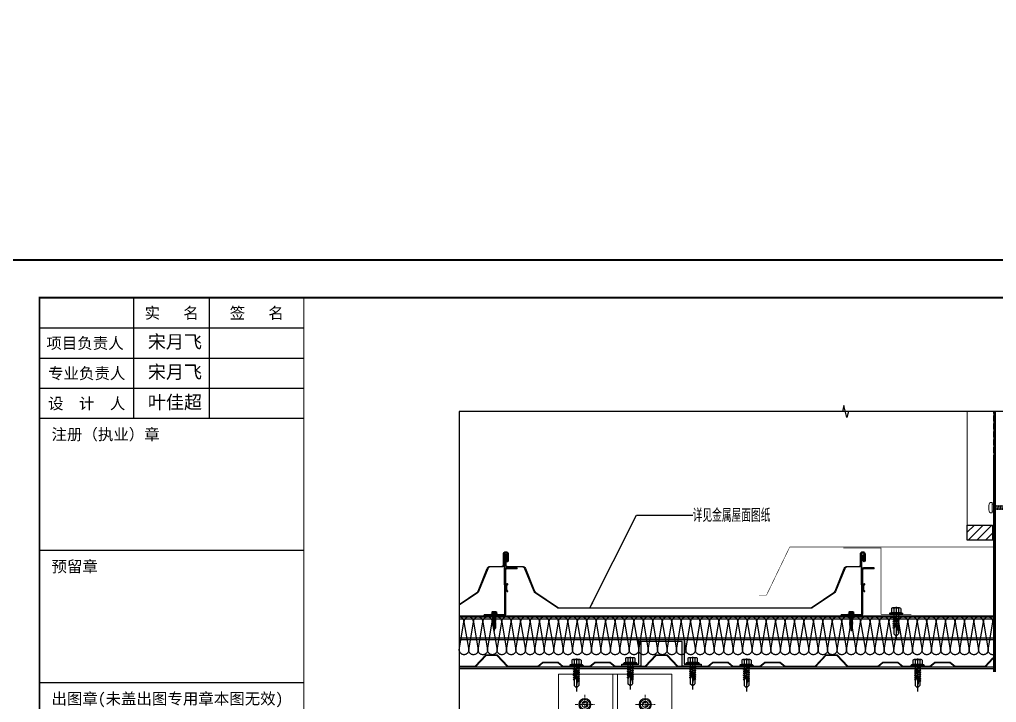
# Model space of a CAD drawing. Extents: x -160106 to 966792, y -663931 to 1550022.
# Drawn here: x -38853 to -37559, y -85311 to -84407 of the extents above; entities that cross this region are included whole.
import ezdxf
from ezdxf.enums import TextEntityAlignment as Align
from ezdxf.xclip import XClip

# ---------------------------------------------------------------- set-up
doc = ezdxf.new("R2010")
doc.units = 0
for name, pattern in [('CENTER', [2, 1.25, -0.25, 0.25, -0.25]), ('DASH', [0.35, 0.25, -0.1]), ('ZN-DASH', [0.35, 0.25, -0.1])]:
    doc.linetypes.add(name, pattern=pattern)
for name, color, linetype in [('!ZN6-虚线-8', 8, 'ZN-DASH'), ('0-cxFrame', 155, 'Continuous'), ('3符号', 173, 'Continuous'), ('BWM', 8, 'Continuous'), ('DIM', 173, 'Continuous'), ('Glass cotton', 95, 'Continuous'), ('pj', 4, 'Continuous'), ('qianming', 155, 'Continuous'), ('SEAMLOK75 - SHEET', 6, 'Continuous'), ('TEXT', 7, 'Continuous'), ('V900型压型底板', 190, 'Continuous'), ('ZX', 240, 'CENTER'), ('紧固件', 40, 'Continuous')]:
    doc.layers.add(name, color=color, linetype=linetype)
for name, color, linetype, lineweight in [('0-cxText', 131, 'Continuous', 25), ('0_SCREW RIVET', 4, 'Continuous', 15), ('S-dim', 81, 'Continuous', 0), ('屋面板', 6, 'Continuous', 13), ('底板', 2, 'Continuous', 13), ('彩钢板', 6, 'Continuous', 15), ('粗', 7, 'Continuous', 50), ('防火岩棉', 252, 'Continuous', 13)]:
    doc.layers.add(name, color=color, linetype=linetype, lineweight=lineweight)
doc.styles.add('cx_biaoti', font='')
doc.styles.add('cx_tuming', font='simhei.ttf')
doc.styles.add('cx_tuqian1', font='')
doc.styles.add('DHTEXT-1', font='ROMANS.shx', dxfattribs={"width": 0.7, "bigfont": 'CHINESE.shx'})
doc.styles.add('图框宋体', font='', dxfattribs={"width": 0.75})
doc.styles.add('黑体', font='simhei.ttf', dxfattribs={"height": 12})
doc.styles.get('cx_biaoti').set_extended_font_data('SimSun')
doc.styles.get('cx_tuqian1').set_extended_font_data('SimSun')
doc.styles.get('图框宋体').set_extended_font_data('SimSun')
doc.dimstyles.new('ZN5', dxfattribs={"dimscale": 5, "dimtxt": 2.5, "dimasz": 1.5, "dimexe": 1, "dimexo": 2, "dimgap": 0.9, "dimtad": 1, "dimdec": 0, "dimdsep": 46, "dimtxsty": 'DHTEXT-1', "dimblk": 'ARCHTICK', "dimcen": 2.5, "dimclrd": 173, "dimclre": 173, "dimclrt": 7, "dimazin": 2, "dimtfac": 1, "dimtdec": 0, "dimtix": 1, "dimtmove": 2, "dimatfit": 3, "dimfxl": 0, "dimtolj": 1, "dimtzin": 0, "dimarcsym": 0})

# ---------------------------------------------------------------- blocks, each defined once
blk = doc.blocks.new('*U3026')
at = {"layer": 'pj'}
for p, q in [((-4.4, 0.45), (-4.4, 0)), ((4.4, 0), (-4.4, 0)), ((-4.1, 0.75), (-3.1, 1)), ((4.1, 0.75), (-4.1, 0.75)), ((-3.1, 3.85), (-3.1, 1)), ((3.1, 1), (-3.1, 1)), ((2.33, 4.25), (-2.33, 4.25)), ((-2.04, 0.75), (-1.55, 1)), ((-1.55, 3.85), (-1.55, 1)), ((-1.55, 0), (-1.55, -1.59)), ((1.55, 3.85), (1.55, 1)), ((2.15, 0.75), (1.55, 1)), ((1.55, 0), (1.55, -1.09)), ((3.1, 3.85), (3.1, 1)), ((4.1, 0.75), (3.1, 1)), ((4.4, 0.45), (4.4, 0)), ((-2.11, -1.9), (2.11, -1.4)), ((-2.11, -1.9), (-1.55, -1.59)), ((-2.11, -1.9), (-1.55, -2.21)), ((-2.11, -3.3), (2.11, -2.8)), ((-2.11, -3.3), (-1.55, -2.99)), ((-2.11, -3.3), (-1.55, -3.61)), ((-2.11, -4.7), (2.11, -4.2)), ((-2.11, -4.7), (-1.55, -4.39)), ((-2.11, -4.7), (-1.55, -5.01)), ((-2.11, -6.1), (2.11, -5.6)), ((-2.11, -6.1), (-1.55, -5.79)), ((-2.11, -6.1), (-1.55, -6.41)), ((-1.55, -1.59), (1.55, -1.09)), ((-1.55, -2.21), (1.55, -1.71)), ((-1.55, -2.21), (-1.55, -2.99)), ((-1.55, -2.99), (1.55, -2.49)), ((-1.55, -3.61), (1.55, -3.11)), ((-1.55, -3.61), (-1.55, -4.39)), ((-1.55, -4.39), (1.55, -3.89)), ((-1.55, -5.01), (1.55, -4.51)), ((-1.55, -5.01), (-1.55, -5.79)), ((-1.55, -5.79), (1.55, -5.29)), ((-1.55, -6.41), (1.55, -5.91)), ((-1.55, -6.41), (-1.55, -7.19)), ((1.55, -0.31), (1.55, -1.09)), ((2.11, -1.4), (1.55, -1.09)), ((2.11, -1.4), (1.55, -1.71)), ((1.55, -1.71), (1.55, -2.49)), ((2.11, -2.8), (1.55, -2.49)), ((2.11, -2.8), (1.55, -3.11)), ((1.55, -3.11), (1.55, -3.89)), ((2.11, -4.2), (1.55, -3.89)), ((2.11, -4.2), (1.55, -4.51)), ((1.55, -4.51), (1.55, -5.29)), ((2.11, -5.6), (1.55, -5.29)), ((2.11, -5.6), (1.55, -5.91)), ((1.55, -5.91), (1.55, -6.69)), ((-2.11, -7.5), (2.11, -7)), ((-2.11, -7.5), (-1.55, -7.19)), ((-2.11, -7.5), (-1.55, -7.81)), ((-2.11, -8.9), (-1.55, -8.59)), ((-2.11, -8.9), (-1.14, -8.78)), ((-2.11, -8.9), (-1.55, -9.21)), ((-1.55, -7.19), (1.55, -6.69)), ((-1.55, -7.81), (1.55, -7.31)), ((-1.55, -7.81), (-1.55, -8.59)), ((-1.55, -8.59), (-0.99, -8.49)), ((-1.55, -9.21), (-1.33, -9.17)), ((-1.55, -9.21), (-1.55, -13)), ((0.56, -8.24), (1.55, -8.09)), ((0.71, -8.55), (2.11, -8.4)), ((0.71, -8.83), (1.55, -8.71)), ((0.71, -9.61), (1.55, -9.49)), ((0.71, -9.95), (2.11, -9.8)), ((0.71, -10.23), (1.55, -10.11)), ((2.11, -7), (1.55, -6.69)), ((2.11, -7), (1.55, -7.31)), ((1.55, -7.31), (1.55, -8.09)), ((2.11, -8.4), (1.55, -8.09)), ((2.11, -8.4), (1.55, -8.71)), ((1.55, -8.71), (1.55, -9.49)), ((2.11, -9.8), (1.55, -9.49)), ((2.11, -9.8), (1.55, -10.11)), ((1.55, -10.11), (1.55, -13)), ((0, -14.4), (-1.55, -13)), ((0, -14.4), (1.55, -13))]:
    blk.add_line(p, q, dxfattribs=at)
blk.add_lwpolyline([(0, -14.4), (0.71, -10.23), (0.71, -8.5, 0.417657), (0.41, -8.2, 0.097062), (-0.99, -8.49), (-1.55, -9.6)], format="xyb", dxfattribs=at)
for centre, radius, start, end in [((-4.1, 0.45), 0.3, 90, 180), ((-2.33, 3.3), 0.951, 35.40086, 144.59914), ((0, 1.05), 3.2, 61.05941, 118.94059), ((2.33, 3.3), 0.951, 35.40086, 144.59914), ((4.1, 0.45), 0.3, 0, 90)]:
    blk.add_arc(centre, radius, start, end, dxfattribs=at)
at = {"layer": 'ZX', "ltscale": 0.2}
blk.add_line((0, 4.94), (0, -16.83), dxfattribs=at)
blk = doc.blocks.new('*U3027')
at = {"color": 4}
for points in [[(-7, -1, 1), (9, -1, 1), (-7, -1, 1)], [(-5.4, -1, 1), (7.4, -1, 1), (-5.4, -1, 1)], [(-3, -1, 1), (5, -1, 1), (-3, -1, 1)], [(1, -3.8, 2.414214), (-1.8, -1, 2.414214)]]:
    blk.add_lwpolyline(points, format="xyb", dxfattribs=at)
blk.add_lwpolyline([(1, -8.3), (-5.7, -4.6), (-5.7, 2.6), (1, 6.3), (7.7, 2.6), (7.7, -4.6), (1, -8.3)], dxfattribs=at)
at = {"color": 1, "linetype": 'CENTER', "ltscale": 3}
for points in [[(1, 11.8), (1, -13.8)], [(-11.8, -1), (13.8, -1)]]:
    blk.add_lwpolyline(points, dxfattribs=at)
blk = doc.blocks.new('4356')
at = {"layer": 'S-dim', "ltscale": 10}
for p, q in [((1239454.8, -86062.1), (1239604.8, -86062.1)), ((1239454.8, -86062.1), (1239454.8, -86402.1)), ((1239526.8, -86062.1), (1239526.8, -86402.1)), ((1239532.8, -86062.1), (1239532.8, -86402.1)), ((1239604.8, -86062.1), (1239604.8, -86402.1)), ((1239454.8, -86402.1), (1239604.8, -86402.1))]:
    blk.add_line(p, q, dxfattribs=at)
at = {"xscale": 1.010860484544767, "yscale": 1.010860484544767, "zscale": 1.010860484544767}
for p in [(1239488.8, -86101.1), (1239568.8, -86101.1), (1239488.8, -86281.1), (1239568.8, -86281.1)]:
    blk.add_blockref('*U3027', p, dxfattribs=at)
blk = doc.blocks.new('00990')
at = {"color": 2}
blk.add_lwpolyline([(7292.4, -17093.5), (7314.9, -17093.5), (7314.9, -17061), (7374.9, -17061), (7374.9, -17093.5), (7397.4, -17093.5), (7397.4, -17096), (7372.4, -17096), (7372.4, -17063.5), (7317.4, -17063.5), (7317.4, -17096), (7292.4, -17096)], close=True, dxfattribs=at)
at = {"layer": '紧固件', "xscale": 2, "yscale": 2, "zscale": 2}
for p in [(7303.6, -17093.5), (7386.1, -17093.5, 0)]:
    blk.add_blockref('*U3026', p, dxfattribs=at)
blk = doc.blocks.new('*U2934')
at = {"layer": 'pj'}
for p, q in [((-4.4, 0.5), (-4.4, 0)), ((4.4, 0), (-4.4, 0)), ((-4.1, 0.8), (-3.1, 1)), ((4.1, 0.8), (-4.1, 0.8)), ((-3.1, 3.9), (-3.1, 1)), ((3.1, 1), (-3.1, 1)), ((2.3, 4.2), (-2.3, 4.2)), ((-2, 0.8), (-1.5, 1)), ((-1.5, 3.9), (-1.5, 1)), ((-1.5, 0), (-1.5, -1.6)), ((1.5, 3.9), (1.5, 1)), ((2.2, 0.8), (1.5, 1)), ((1.5, 0), (1.5, -1.1)), ((3.1, 3.9), (3.1, 1)), ((4.1, 0.8), (3.1, 1)), ((4.4, 0.5), (4.4, 0)), ((-2.1, -1.9), (2.1, -1.4)), ((-2.1, -1.9), (-1.5, -1.6)), ((-2.1, -1.9), (-1.5, -2.2)), ((-2.1, -3.3), (2.1, -2.8)), ((-2.1, -3.3), (-1.5, -3)), ((-2.1, -3.3), (-1.5, -3.6)), ((-2.1, -4.7), (2.1, -4.2)), ((-2.1, -4.7), (-1.5, -4.4)), ((-2.1, -4.7), (-1.5, -5)), ((-2.1, -6.1), (2.1, -5.6)), ((-2.1, -6.1), (-1.5, -5.8)), ((-2.1, -6.1), (-1.5, -6.4)), ((-2.1, -7.5), (2.1, -7)), ((-2.1, -7.5), (-1.5, -7.2)), ((-2.1, -7.5), (-1.5, -7.8)), ((-2.1, -8.9), (2.1, -8.4)), ((-2.1, -8.9), (-1.5, -8.6)), ((-2.1, -8.9), (-1.5, -9.2)), ((-2.1, -10.3), (2.1, -9.8)), ((-2.1, -10.3), (-1.5, -10)), ((-2.1, -10.3), (-1.5, -10.6)), ((-2.1, -11.7), (2.1, -11.2)), ((-2.1, -11.7), (-1.5, -11.4)), ((-2.1, -11.7), (-1.5, -12)), ((-1.5, -1.6), (1.5, -1.1)), ((-1.5, -2.2), (1.5, -1.7)), ((-1.5, -2.2), (-1.5, -3)), ((-1.5, -3), (1.5, -2.5)), ((-1.5, -3.6), (1.5, -3.1)), ((-1.5, -3.6), (-1.5, -4.4)), ((-1.5, -4.4), (1.5, -3.9)), ((-1.5, -5), (1.5, -4.5)), ((-1.5, -5), (-1.5, -5.8)), ((-1.5, -5.8), (1.5, -5.3)), ((-1.5, -6.4), (1.5, -5.9)), ((-1.5, -6.4), (-1.5, -7.2)), ((-1.5, -7.2), (1.5, -6.7)), ((-1.5, -7.8), (1.5, -7.3)), ((-1.5, -7.8), (-1.5, -8.6)), ((-1.5, -8.6), (1.5, -8.1)), ((-1.5, -9.2), (1.5, -8.7)), ((-1.5, -9.2), (-1.5, -10)), ((-1.5, -10), (1.5, -9.5)), ((-1.5, -10.6), (1.5, -10.1)), ((-1.5, -10.6), (-1.5, -11.4)), ((-1.5, -11.4), (1.5, -10.9)), ((-1.5, -12), (1.5, -11.5)), ((-1.5, -12), (-1.5, -12.8)), ((0.6, -12.4), (1.5, -12.3)), ((0.7, -12.8), (2.1, -12.6)), ((1.5, -0.3), (1.5, -1.1)), ((2.1, -1.4), (1.5, -1.1)), ((2.1, -1.4), (1.5, -1.7)), ((1.5, -1.7), (1.5, -2.5)), ((2.1, -2.8), (1.5, -2.5)), ((2.1, -2.8), (1.5, -3.1)), ((1.5, -3.1), (1.5, -3.9)), ((2.1, -4.2), (1.5, -3.9)), ((2.1, -4.2), (1.5, -4.5)), ((1.5, -4.5), (1.5, -5.3)), ((2.1, -5.6), (1.5, -5.3)), ((2.1, -5.6), (1.5, -5.9)), ((1.5, -5.9), (1.5, -6.7)), ((2.1, -7), (1.5, -6.7)), ((2.1, -7), (1.5, -7.3)), ((1.5, -7.3), (1.5, -8.1)), ((2.1, -8.4), (1.5, -8.1)), ((2.1, -8.4), (1.5, -8.7)), ((1.5, -8.7), (1.5, -9.5)), ((2.1, -9.8), (1.5, -9.5)), ((2.1, -9.8), (1.5, -10.1)), ((1.5, -10.1), (1.5, -10.9)), ((2.1, -11.2), (1.5, -10.9)), ((2.1, -11.2), (1.5, -11.5)), ((1.5, -11.5), (1.5, -12.3)), ((2.1, -12.6), (1.5, -12.3)), ((2.1, -12.6), (1.5, -12.9)), ((-2.1, -13.1), (-1.5, -12.8)), ((-2.1, -13.1), (-1.1, -13)), ((-2.1, -13.1), (-1.5, -13.4)), ((-1.5, -12.8), (-1, -12.7)), ((-1.5, -13.4), (-1.5, -17.2)), ((-1.5, -13.4), (-1.3, -13.4)), ((0, -18.6), (-1.5, -17.2)), ((0, -18.6), (1.5, -17.2)), ((0.7, -13), (1.5, -12.9)), ((0.7, -13.8), (1.5, -13.7)), ((0.7, -14.2), (2.1, -14)), ((0.7, -14.4), (1.5, -14.3)), ((1.5, -12.9), (1.5, -13.7)), ((2.1, -14), (1.5, -13.7)), ((2.1, -14), (1.5, -14.3)), ((1.5, -14.3), (1.5, -17.2))]:
    blk.add_line(p, q, dxfattribs=at)
blk.add_lwpolyline([(0, -18.6), (0.7, -14.4), (0.7, -12.7, 0.417657), (0.4, -12.4, 0.097062), (-1, -12.7), (-1.5, -13.8)], format="xyb", dxfattribs=at)
for centre, radius, start, end in [((-4.1, 0.5), 0.3, 90, 180), ((-2.3, 3.3), 0.951, 35.4009, 144.5991), ((0, 1), 3.2, 61.0594, 118.9406), ((2.3, 3.3), 0.951, 35.4009, 144.5991), ((4.1, 0.5), 0.3, 0, 90)]:
    blk.add_arc(centre, radius, start, end, dxfattribs=at)
at = {"layer": 'ZX', "ltscale": 0.2}
blk.add_line((0, 4.9), (0, -21), dxfattribs=at)
blk = doc.blocks.new('A$C06060CBF')
at = {"layer": '粗', "lineweight": -2}
for p, q in [((26.8, 41.2), (26.8, 82.1)), ((27.4, 41.2), (27.4, 82.1)), ((27.4, 2.3), (27.4, 61.4)), ((28.7, 59.5), (27.4, 59.5)), ((28.7, 2.3), (28.7, 61.4)), ((43.8, 63.6), (29.7, 63.6)), ((43.8, 62.4), (29.7, 62.4)), ((43.8, 62.4), (43.8, 63.6)), ((28.7, 41.2), (27.4, 41.2)), ((30.4, 42.2), (28, 40.8)), ((29.2, 40.8), (28.4, 40.3)), ((30.7, 41.6), (29.2, 40.8)), ((29.2, 33.8), (29.2, 40.3)), ((30.9, 41.1), (29.8, 40.4)), ((29.8, 33.8), (29.8, 40.3)), ((26.8, 33), (26.8, 28.9)), ((27.4, 33), (27.4, 28.9)), ((28.7, 33), (27.4, 33)), ((30.4, 32), (28, 33.3)), ((29.2, 33.4), (28.4, 33.9)), ((30.7, 32.5), (29.2, 33.4)), ((30.6, 33.3), (29.8, 33.7)), ((30.9, 33.1), (29.8, 33.7)), ((26.4, 1.2), (0, 1.2)), ((0, 0), (0, 1.2)), ((26.4, 0), (0, 0)), ((19.5, 0), (19.5, 1.2))]:
    blk.add_line(p, q, dxfattribs=at)
at = {"layer": '粗'}
blk.add_line((27.4, 28.9), (26.8, 28.9), dxfattribs=at)
at = {"layer": '粗', "linetype": 'DASH', "lineweight": -2}
for p, q in [((9.7, 1.2), (9.7, 0)), ((16.9, 1.2), (16.9, 0))]:
    blk.add_line(p, q, dxfattribs=at)
at = {"layer": '粗', "lineweight": -2}
blk.add_lwpolyline([(27.4, 82.1, -1), (29.9, 82.1), (29.9, 73.1), (30.5, 73.1), (30.5, 82.1, 1), (26.8, 82.1)], format="xyb", dxfattribs=at)
for centre, radius, start, end in [((29.7, 61.4), 2.25, 90, 180), ((29.7, 61.4), 1.02, 90, 180), ((27.8, 41.2), 1.02, 180, 300), ((27.8, 41.2), 0.41, 180, 300), ((29.9, 40.3), 0.717, 120, 180), ((29.9, 40.3), 0.102, 120, 180), ((30.6, 41.6), 0.627, 302.657, 103.9204), ((27.8, 33), 1.02, 60, 180), ((27.8, 33), 0.41, 60, 180), ((29.9, 33.8), 0.717, 180, 240), ((29.9, 33.8), 0.102, 180, 240), ((30.6, 32.6), 0.627, 256.0796, 57.343), ((26.4, 2.3), 1.02, 270, 0), ((26.4, 2.3), 2.25, 270, 0)]:
    blk.add_arc(centre, radius, start, end, dxfattribs=at)
at = {"layer": '紧固件', "xscale": -1.023999999801318, "yscale": 1.023999999801318, "zscale": 1.023999999801318}
blk.add_blockref('*U2934', (13.2, 1.2), dxfattribs=at)
blk = doc.blocks.new('$紧固件$00000145')
at = {"layer": '0_SCREW RIVET'}
for p, q in [((-1.7, 9.4), (-1.7, 7.2)), ((-1.7, 6.7), (-1.7, 5)), ((-1.7, 4.5), (-1.7, 2.8)), ((-1.7, 2.3), (-1.7, 0.6)), ((-1.7, 0.1), (-1.7, -1.6)), ((2.8, 9.4), (2.8, 7.6)), ((2.8, 7.1), (2.8, 5.4)), ((2.8, 4.9), (2.8, 3.2)), ((2.8, 2.7), (2.8, 1)), ((2.8, 0.5), (2.8, -1.2)), ((-1.7, -2.1), (-1.7, -3.8)), ((-1.7, -4.3), (-1.7, -6)), ((-1.7, -6.5), (-1.7, -8.2)), ((-1.7, -8.7), (-1.7, -10.5)), ((-1.7, -11), (-1.7, -12.7)), ((2.8, -1.7), (2.8, -3.4)), ((2.8, -3.9), (2.8, -5.6)), ((2.8, -6.1), (2.8, -7.8)), ((2.8, -8.3), (2.8, -10.1)), ((2.8, -10.6), (2.8, -12.3)), ((2.8, -12.8), (2.8, -14.5)), ((-1.7, -13.2), (-1.7, -14.9)), ((-1.7, -15.4), (-1.7, -17.1)), ((-1.7, -17.6), (-1.7, -19.3)), ((-1.7, -19.8), (-1.7, -24.8)), ((-1.7, -24.8), (0.5, -26.6)), ((0.5, -26.6), (2.8, -24.8)), ((2.8, -15), (2.8, -16.7)), ((2.8, -17.2), (2.8, -18.9)), ((2.8, -19.4), (2.8, -24.8))]:
    blk.add_line(p, q, dxfattribs=at)
blk.add_lwpolyline([(-6.5, 12.1, -0.414214), (-2.5, 16.1), (3.5, 16.1, -0.414214), (7.5, 12.1), (7.5, 12.2), (7.5, 11.4), (-6.5, 11.4), (-6.5, 12.2)], format="xyb", close=True, dxfattribs=at)
for points in [[(-4, 11.4), (5, 11.4), (5, 9.4), (-4, 9.4)], [(-1.7, 6.7), (2.8, 7.1), (3.3, 7.4), (2.8, 7.6), (-1.7, 7.2), (-2.2, 6.9)], [(-1.7, 4.5), (2.8, 4.9), (3.3, 5.2), (2.8, 5.4), (-1.7, 5), (-2.2, 4.7)], [(-1.7, 2.3), (2.8, 2.7), (3.3, 3), (2.8, 3.2), (-1.7, 2.8), (-2.2, 2.5)], [(-1.7, 0.1), (2.8, 0.5), (3.3, 0.8), (2.8, 1), (-1.7, 0.6), (-2.2, 0.3)], [(-1.7, -2.1), (2.8, -1.7), (3.3, -1.4), (2.8, -1.2), (-1.7, -1.6), (-2.2, -1.9)], [(-1.7, -4.3), (2.8, -3.9), (3.3, -3.6), (2.8, -3.4), (-1.7, -3.8), (-2.2, -4.1)], [(-1.7, -6.5), (2.8, -6.1), (3.3, -5.8), (2.8, -5.6), (-1.7, -6), (-2.2, -6.3)], [(-1.7, -8.7), (2.8, -8.3), (3.3, -8.1), (2.8, -7.8), (-1.7, -8.2), (-2.2, -8.5)], [(-1.7, -11), (2.8, -10.6), (3.3, -10.3), (2.8, -10.1), (-1.7, -10.5), (-2.2, -10.7)], [(-1.7, -13.2), (2.8, -12.8), (3.3, -12.5), (2.8, -12.3), (-1.7, -12.7), (-2.2, -13)], [(-1.7, -15.4), (2.8, -15), (3.3, -14.7), (2.8, -14.5), (-1.7, -14.9), (-2.2, -15.2)], [(-1.7, -17.6), (2.8, -17.2), (3.3, -16.9), (2.8, -16.7), (-1.7, -17.1), (-2.2, -17.4)]]:
    blk.add_lwpolyline(points, close=True, dxfattribs=at)
for points in [[(1.7, -19), (-1.7, -19.3), (-2.2, -19.6), (-1.7, -19.8), (1.6, -19.5)], [(0.5, -26.6), (1.9, -18), (2.5, -19.4), (2.5, -19.4), (2.8, -19.9)], [(2.3, -18.9), (2.8, -18.9), (3.3, -19.1), (2.8, -19.4), (2.5, -19.4)]]:
    blk.add_lwpolyline(points, dxfattribs=at)
blk = doc.blocks.new('20250911162422')
h = blk.add_hatch()
h.set_pattern_fill('ANSI31', color=256, scale=2.574546, style=0)
h.set_pattern_definition([(225, (34238.569, 60411.293), (5.7800201, -5.7800201), [])])
h.paths.add_polyline_path([(-35, 16337.5), (-1.6, 16337.5), (-1.6, 16317.5), (-35, 16317.5)])
at = {"layer": '!ZN6-虚线-8', "ltscale": 30}
blk.add_line((0.2, 16317.5), (0.2, 18350.3), dxfattribs=at)
at = {"color": 1, "ltscale": 10}
blk.add_line((-3940.5, 16217.4), (-1.2, 16217.4), dxfattribs=at)
at = {"color": 3, "ltscale": 10}
for p, q in [((-3940.5, 16215.9), (-1.2, 16215.9)), ((-3940.5, 16213.4), (-1.2, 16213.4)), ((-3940.5, 16188.4), (-1.2, 16188.4)), ((-3940.5, 16185.9), (-1.2, 16185.9))]:
    blk.add_line(p, q, dxfattribs=at)
at = {"color": 6, "ltscale": 10}
for p, q in [((-3940.5, 16150), (-1.2, 16150)), ((-3940.5, 16147.5), (-1.2, 16147.5))]:
    blk.add_line(p, q, dxfattribs=at)
blk.add_lwpolyline([(-35, 16337.5), (-1.6, 16337.5), (-1.6, 16317.5), (-35, 16317.5)], close=True)
at = {"layer": 'BWM'}
blk.add_lwpolyline([(-1.2, 16165.9, -0.414214), (-7.4, 16172.1), (-1.2, 16209.6, 1), (-13.7, 16209.6), (-7.4, 16172.1, -1), (-19.9, 16172.1), (-13.7, 16209.6, 1), (-26.2, 16209.6), (-19.9, 16172.1, -1), (-32.4, 16172.1), (-26.2, 16209.6, 1), (-38.7, 16209.6), (-32.4, 16172.1, -1), (-44.9, 16172.1), (-38.7, 16209.6, 1), (-51.2, 16209.6), (-44.9, 16172.1, -1), (-57.4, 16172.1), (-51.2, 16209.6, 1), (-63.7, 16209.6), (-57.4, 16172.1, -1), (-69.9, 16172.1), (-63.7, 16209.6, 1), (-76.2, 16209.6), (-69.9, 16172.1, -1), (-82.4, 16172.1), (-76.2, 16209.6, 1), (-88.7, 16209.6), (-82.4, 16172.1, -1), (-94.9, 16172.1), (-88.7, 16209.6, 1), (-101.2, 16209.6), (-94.9, 16172.1, -1), (-107.4, 16172.1), (-101.2, 16209.6, 1), (-113.7, 16209.6), (-107.4, 16172.1, -1), (-119.9, 16172.1), (-113.7, 16209.6, 1), (-126.2, 16209.6), (-119.9, 16172.1, -1), (-132.4, 16172.1), (-126.2, 16209.6, 1), (-138.7, 16209.6), (-132.4, 16172.1, -1), (-144.9, 16172.1), (-138.7, 16209.6, 1), (-151.2, 16209.6), (-144.9, 16172.1, -1), (-157.4, 16172.1), (-151.2, 16209.6, 1), (-163.7, 16209.6), (-157.4, 16172.1, -1), (-169.9, 16172.1), (-163.7, 16209.6, 1), (-176.2, 16209.6), (-169.9, 16172.1, -1), (-182.4, 16172.1), (-176.2, 16209.6, 1), (-188.7, 16209.6), (-182.4, 16172.1, -1), (-194.9, 16172.1), (-188.7, 16209.6, 1), (-201.2, 16209.6), (-194.9, 16172.1, -1), (-207.4, 16172.1), (-201.2, 16209.6, 1), (-213.7, 16209.6), (-207.4, 16172.1, -1), (-219.9, 16172.1), (-213.7, 16209.6, 1), (-226.2, 16209.6), (-219.9, 16172.1, -1), (-232.4, 16172.1), (-226.2, 16209.6, 1), (-238.7, 16209.6), (-232.4, 16172.1, -1), (-244.9, 16172.1), (-238.7, 16209.6, 1), (-251.2, 16209.6), (-244.9, 16172.1, -1), (-257.4, 16172.1), (-251.2, 16209.6, 1), (-263.7, 16209.6), (-257.4, 16172.1, -1), (-269.9, 16172.1), (-263.7, 16209.6, 1), (-276.2, 16209.6), (-269.9, 16172.1, -1), (-282.4, 16172.1), (-276.2, 16209.6, 1), (-288.7, 16209.6), (-282.4, 16172.1, -1), (-294.9, 16172.1), (-288.7, 16209.6, 1), (-301.2, 16209.6), (-294.9, 16172.1, -1), (-307.4, 16172.1), (-301.2, 16209.6, 1), (-313.7, 16209.6), (-307.4, 16172.1, -1), (-319.9, 16172.1), (-313.7, 16209.6, 1), (-326.2, 16209.6), (-319.9, 16172.1, -1), (-332.4, 16172.1), (-326.2, 16209.6, 1), (-338.7, 16209.6), (-332.4, 16172.1, -1), (-344.9, 16172.1), (-338.7, 16209.6, 1), (-351.2, 16209.6), (-344.9, 16172.1, -1), (-357.4, 16172.1), (-351.2, 16209.6, 1), (-363.7, 16209.6), (-357.4, 16172.1, -1), (-369.9, 16172.1), (-363.7, 16209.6, 1), (-376.2, 16209.6), (-369.9, 16172.1, -1), (-382.4, 16172.1), (-376.2, 16209.6, 1), (-388.7, 16209.6), (-382.4, 16172.1, -1), (-394.9, 16172.1), (-388.7, 16209.6, 1), (-401.2, 16209.6), (-394.9, 16172.1, -1), (-407.4, 16172.1), (-401.2, 16209.6, 1), (-413.7, 16209.6), (-407.4, 16172.1, -1), (-419.9, 16172.1), (-413.7, 16209.6, 1), (-426.2, 16209.6), (-419.9, 16172.1, -1), (-432.4, 16172.1), (-426.2, 16209.6, 1), (-438.7, 16209.6), (-432.4, 16172.1, -1), (-444.9, 16172.1), (-438.7, 16209.6, 1), (-451.2, 16209.6), (-444.9, 16172.1, -1), (-457.4, 16172.1), (-451.2, 16209.6, 1), (-463.7, 16209.6), (-457.4, 16172.1, -1), (-469.9, 16172.1), (-463.7, 16209.6, 1), (-476.2, 16209.6), (-469.9, 16172.1, -1), (-482.4, 16172.1), (-476.2, 16209.6, 1), (-488.7, 16209.6), (-482.4, 16172.1, -1), (-494.9, 16172.1), (-488.7, 16209.6, 1), (-501.2, 16209.6), (-494.9, 16172.1, -1), (-507.4, 16172.1), (-501.2, 16209.6, 1), (-513.7, 16209.6), (-507.4, 16172.1, -1), (-519.9, 16172.1), (-513.7, 16209.6, 1), (-526.2, 16209.6), (-519.9, 16172.1, -1), (-532.4, 16172.1), (-526.2, 16209.6, 1), (-538.7, 16209.6), (-532.4, 16172.1, -1), (-544.9, 16172.1), (-538.7, 16209.6, 1), (-551.2, 16209.6), (-544.9, 16172.1, -1), (-557.4, 16172.1), (-551.2, 16209.6, 1), (-563.7, 16209.6), (-557.4, 16172.1, -1), (-569.9, 16172.1), (-563.7, 16209.6, 1), (-576.2, 16209.6), (-569.9, 16172.1, -1), (-582.4, 16172.1), (-576.2, 16209.6, 1), (-588.7, 16209.6), (-582.4, 16172.1, -1), (-594.9, 16172.1), (-588.7, 16209.6, 1), (-601.2, 16209.6), (-594.9, 16172.1, -1), (-607.4, 16172.1), (-601.2, 16209.6, 1), (-613.7, 16209.6), (-607.4, 16172.1, -1), (-619.9, 16172.1), (-613.7, 16209.6, 1), (-626.2, 16209.6), (-619.9, 16172.1, -1), (-632.4, 16172.1), (-626.2, 16209.6, 1), (-638.7, 16209.6), (-632.4, 16172.1, -1), (-644.9, 16172.1), (-638.7, 16209.6, 1), (-651.2, 16209.6), (-644.9, 16172.1, -1), (-657.4, 16172.1), (-651.2, 16209.6, 1), (-663.7, 16209.6), (-657.4, 16172.1, -1), (-669.9, 16172.1), (-663.7, 16209.6, 1), (-676.2, 16209.6), (-669.9, 16172.1, -1), (-682.4, 16172.1), (-676.2, 16209.6, 1), (-688.7, 16209.6), (-682.4, 16172.1, -1), (-694.9, 16172.1), (-688.7, 16209.6, 1), (-701.2, 16209.6), (-694.9, 16172.1, -1), (-707.4, 16172.1), (-701.2, 16209.6, 1), (-713.7, 16209.6), (-707.4, 16172.1, -1), (-719.9, 16172.1), (-713.7, 16209.6, 1), (-726.2, 16209.6), (-719.9, 16172.1, -1), (-732.4, 16172.1), (-726.2, 16209.6, 1), (-738.7, 16209.6), (-732.4, 16172.1, -1), (-744.9, 16172.1), (-738.7, 16209.6, 1), (-751.2, 16209.6), (-744.9, 16172.1, -1), (-757.4, 16172.1), (-751.2, 16209.6, 1), (-763.7, 16209.6), (-757.4, 16172.1, -1), (-769.9, 16172.1), (-763.7, 16209.6, 1), (-776.2, 16209.6), (-769.9, 16172.1, -1), (-782.4, 16172.1), (-776.2, 16209.6, 1), (-788.7, 16209.6), (-782.4, 16172.1, -1), (-794.9, 16172.1), (-788.7, 16209.6, 1), (-801.2, 16209.6), (-794.9, 16172.1, -1), (-807.4, 16172.1), (-801.2, 16209.6, 1), (-813.7, 16209.6), (-807.4, 16172.1, -1), (-819.9, 16172.1), (-813.7, 16209.6, 1), (-826.2, 16209.6), (-819.9, 16172.1, -1), (-832.4, 16172.1), (-826.2, 16209.6, 1), (-838.7, 16209.6), (-832.4, 16172.1, -1), (-844.9, 16172.1), (-838.7, 16209.6, 1), (-851.2, 16209.6), (-844.9, 16172.1, -1), (-857.4, 16172.1), (-851.2, 16209.6, 1), (-863.7, 16209.6), (-857.4, 16172.1, -1), (-869.9, 16172.1), (-863.7, 16209.6, 1), (-876.2, 16209.6), (-869.9, 16172.1, -1), (-882.4, 16172.1), (-876.2, 16209.6, 1), (-888.7, 16209.6), (-882.4, 16172.1, -1), (-894.9, 16172.1), (-888.7, 16209.6, 1), (-901.2, 16209.6), (-894.9, 16172.1, -1), (-907.4, 16172.1), (-901.2, 16209.6, 1), (-913.7, 16209.6), (-907.4, 16172.1, -1), (-919.9, 16172.1), (-913.7, 16209.6, 1), (-926.2, 16209.6), (-919.9, 16172.1, -1), (-932.4, 16172.1), (-926.2, 16209.6, 1), (-938.7, 16209.6), (-932.4, 16172.1, -1), (-944.9, 16172.1), (-938.7, 16209.6, 1), (-951.2, 16209.6), (-944.9, 16172.1, -1), (-957.4, 16172.1), (-951.2, 16209.6, 1), (-963.7, 16209.6), (-957.4, 16172.1, -1), (-969.9, 16172.1), (-963.7, 16209.6, 1), (-976.2, 16209.6), (-969.9, 16172.1, -1), (-982.4, 16172.1), (-976.2, 16209.6, 1), (-988.7, 16209.6), (-982.4, 16172.1, -1), (-994.9, 16172.1), (-988.7, 16209.6, 1), (-1001.2, 16209.6), (-994.9, 16172.1, -1), (-1007.4, 16172.1), (-1001.2, 16209.6, 1), (-1013.7, 16209.6), (-1007.4, 16172.1, -1), (-1019.9, 16172.1), (-1013.7, 16209.6, 1), (-1026.2, 16209.6), (-1019.9, 16172.1, -1), (-1032.4, 16172.1), (-1026.2, 16209.6, 1), (-1038.7, 16209.6), (-1032.4, 16172.1, -1), (-1044.9, 16172.1), (-1038.7, 16209.6, 1), (-1051.2, 16209.6), (-1044.9, 16172.1, -1), (-1057.4, 16172.1), (-1051.2, 16209.6, 1), (-1063.7, 16209.6), (-1057.4, 16172.1, -1), (-1069.9, 16172.1), (-1063.7, 16209.6, 1), (-1076.2, 16209.6), (-1069.9, 16172.1, -1), (-1082.4, 16172.1), (-1076.2, 16209.6, 1), (-1088.7, 16209.6), (-1082.4, 16172.1, -1), (-1094.9, 16172.1), (-1088.7, 16209.6, 1), (-1101.2, 16209.6), (-1094.9, 16172.1, -1), (-1107.4, 16172.1), (-1101.2, 16209.6, 1), (-1113.7, 16209.6), (-1107.4, 16172.1, -1), (-1119.9, 16172.1), (-1113.7, 16209.6, 1), (-1126.2, 16209.6), (-1119.9, 16172.1, -1), (-1132.4, 16172.1), (-1126.2, 16209.6, 1), (-1138.7, 16209.6), (-1132.4, 16172.1, -1), (-1144.9, 16172.1), (-1138.7, 16209.6, 1), (-1151.2, 16209.6), (-1144.9, 16172.1, -1), (-1157.4, 16172.1), (-1151.2, 16209.6, 1), (-1163.7, 16209.6), (-1157.4, 16172.1, -1), (-1169.9, 16172.1), (-1163.7, 16209.6, 1), (-1176.2, 16209.6), (-1169.9, 16172.1, -1), (-1182.4, 16172.1), (-1176.2, 16209.6, 1), (-1188.7, 16209.6), (-1182.4, 16172.1, -1), (-1194.9, 16172.1), (-1188.7, 16209.6, 1), (-1201.2, 16209.6), (-1194.9, 16172.1, -1), (-1207.4, 16172.1), (-1201.2, 16209.6, 1), (-1213.7, 16209.6), (-1207.4, 16172.1, -1), (-1219.9, 16172.1), (-1213.7, 16209.6, 1), (-1226.2, 16209.6), (-1219.9, 16172.1, -1), (-1232.4, 16172.1), (-1226.2, 16209.6, 1), (-1238.7, 16209.6), (-1232.4, 16172.1, -1), (-1244.9, 16172.1), (-1238.7, 16209.6, 1), (-1251.2, 16209.6), (-1244.9, 16172.1, -1), (-1257.4, 16172.1), (-1251.2, 16209.6, 1), (-1263.7, 16209.6), (-1257.4, 16172.1, -1), (-1269.9, 16172.1), (-1263.7, 16209.6, 1), (-1276.2, 16209.6), (-1269.9, 16172.1, -1), (-1282.4, 16172.1), (-1276.2, 16209.6, 1), (-1288.7, 16209.6), (-1282.4, 16172.1, -1), (-1294.9, 16172.1), (-1288.7, 16209.6, 1), (-1301.2, 16209.6)], format="xyb", dxfattribs=at)
at = {"layer": 'SEAMLOK75 - SHEET'}
for points in [[(-881.4, 16227.4), (-1047.9, 16227.4, -0.149451), (-1050.6, 16228.2), (-1079.1, 16247.5, -0.149451), (-1080.9, 16249.6), (-1093, 16279.7, 0.305731), (-1096.7, 16282.2), (-1116.5, 16282.2, -0.414214), (-1119.2, 16284.9), (-1119.2, 16298, -1), (-1117.1, 16298), (-1117.1, 16290.1), (-1117.8, 16290.1), (-1117.8, 16298, 1), (-1118.5, 16298), (-1118.5, 16284.9, 0.414214), (-1116.5, 16282.9), (-1096.7, 16282.9, -0.305731), (-1092.4, 16280), (-1080.2, 16249.9, 0.149451), (-1078.7, 16248.1), (-1050.2, 16228.8, 0.149451), (-1047.9, 16228.1), (-881.4, 16228.1), (-714.9, 16228.1, 0.149451), (-712.6, 16228.8), (-684.1, 16248.1, 0.149451), (-682.6, 16249.9), (-670.4, 16280, -0.305731), (-666.1, 16282.9), (-650.9, 16282.9, 0.414214), (-648.9, 16284.9), (-648.9, 16299.4, -0.414214), (-646.2, 16302.1), (-645.5, 16302.1, -0.414214), (-642.8, 16299.4), (-642.8, 16290.1, -1), (-645.5, 16290.1), (-645.5, 16298), (-644.8, 16298), (-644.8, 16290.1, 1), (-643.5, 16290.1), (-643.5, 16299.4, 0.414214), (-645.5, 16301.4), (-646.2, 16301.4, 0.414214), (-648.2, 16299.4), (-648.2, 16284.9, -0.414214), (-650.9, 16282.2), (-666.1, 16282.2, 0.305731), (-669.8, 16279.7), (-682, 16249.6, -0.149451), (-683.7, 16247.5), (-712.3, 16228.2, -0.149451), (-714.9, 16227.4)], [(-408.9, 16227.4), (-575.4, 16227.4, -0.149451), (-578, 16228.2), (-606.6, 16247.5, -0.149451), (-608.3, 16249.6), (-620.5, 16279.7, 0.305731), (-624.2, 16282.2), (-643.9, 16282.2, -0.414214), (-646.6, 16284.9), (-646.6, 16298, -1), (-644.5, 16298), (-644.5, 16290.1), (-645.2, 16290.1), (-645.2, 16298, 1), (-645.9, 16298), (-645.9, 16284.9, 0.414214), (-643.9, 16282.9), (-624.2, 16282.9, -0.305731), (-619.8, 16280), (-607.7, 16249.9, 0.149451), (-606.2, 16248.1), (-577.6, 16228.8, 0.149451), (-575.4, 16228.1), (-408.9, 16228.1), (-242.3, 16228.1, 0.149451), (-240.1, 16228.8), (-211.5, 16248.1, 0.149451), (-210, 16249.9), (-197.9, 16280, -0.305731), (-193.5, 16282.9), (-178.3, 16282.9, 0.414214), (-176.3, 16284.9), (-176.3, 16299.4, -0.414214), (-173.6, 16302.1), (-172.9, 16302.1, -0.414214), (-170.2, 16299.4), (-170.2, 16290.1, -1), (-172.9, 16290.1), (-172.9, 16298), (-172.2, 16298), (-172.2, 16290.1, 1), (-170.9, 16290.1), (-170.9, 16299.4, 0.414214), (-172.9, 16301.4), (-173.6, 16301.4, 0.414214), (-175.6, 16299.4), (-175.6, 16284.9, -0.414214), (-178.3, 16282.2), (-193.5, 16282.2, 0.305731), (-197.2, 16279.7), (-209.4, 16249.6, -0.149451), (-211.1, 16247.5), (-239.7, 16228.2, -0.149451), (-242.3, 16227.4)]]:
    blk.add_lwpolyline(points, format="xyb", close=True, dxfattribs=at)
at = {"layer": '屋面板', "color": 6, "const_width": 0.7}
blk.add_lwpolyline([(0, 16558.5), (0, 16308.5)], close=True, dxfattribs=at)
at = {"layer": '屋面板', "color": 6}
blk.add_lwpolyline([(-310.7, 16244.8, 0.7, 0.7, 0), (-300.7, 16244.8, 0.7, 0.7, 0), (-270, 16308.5, 0.7, 0.7, 0), (0, 16308.5, 0.7, 0.7, 0), (-270, 16308.5, 0, 0, 0)], format="xyseb", dxfattribs=at)
at = {"layer": '屋面板', "color": 2}
blk.add_lwpolyline([(-199.2, 16307.1, 0.7, 0.7, 0), (-149.2, 16307.1, 0.7, 0.7, 0), (-149.2, 16219.3, 0.7, 0.7, 0), (-149.2, 16307.1, 0, 0, 0)], format="xyseb", dxfattribs=at)
at = {"layer": '屋面板', "color": 2, "const_width": 0.7}
blk.add_lwpolyline([(-149.2, 16219.3), (-109.2, 16219.3)], dxfattribs=at)
at = {"layer": '底板', "color": 2}
blk.add_lwpolyline([(-889.8, 16165.9), (-882.2, 16165.9), (-868.2, 16150.9), (-828.4, 16150.9), (-821.9, 16155.9), (-801.7, 16155.9), (-795.2, 16150.9), (-759.4, 16150.9), (-752.9, 16155.9), (-732.7, 16155.9), (-726.2, 16150.9), (-686.4, 16150.9), (-672.4, 16165.9), (-657.2, 16165.9), (-643.2, 16150.9), (-603.4, 16150.9), (-596.9, 16155.9), (-576.7, 16155.9), (-570.2, 16150.9), (-534.4, 16150.9), (-527.9, 16155.9), (-507.7, 16155.9), (-501.2, 16150.9), (-461.4, 16150.9), (-447.4, 16165.9), (-432.2, 16165.9), (-418.2, 16150.9), (-378.4, 16150.9), (-371.9, 16155.9), (-351.7, 16155.9), (-345.2, 16150.9), (-309.4, 16150.9), (-302.9, 16155.9), (-282.7, 16155.9), (-276.2, 16150.9), (-236.4, 16150.9), (-222.4, 16165.9), (-207.2, 16165.9), (-193.2, 16150.9), (-153.4, 16150.9), (-146.9, 16155.9), (-126.7, 16155.9), (-120.2, 16150.9), (-84.4, 16150.9), (-77.9, 16155.9), (-57.7, 16155.9), (-51.2, 16150.9), (-11.4, 16150.9), (-1.2, 16161.9)], dxfattribs=at)
at = {"layer": '底板', "color": 4}
for points in [[(-889.8, 16165.6), (-882.3, 16165.6), (-868.3, 16150.6), (-828.3, 16150.6), (-821.8, 16155.6), (-801.8, 16155.6), (-795.3, 16150.6), (-759.3, 16150.6), (-752.8, 16155.6), (-732.8, 16155.6), (-726.3, 16150.6), (-686.3, 16150.6), (-672.3, 16165.6), (-657.3, 16165.6), (-643.3, 16150.6), (-603.3, 16150.6), (-596.8, 16155.6), (-576.8, 16155.6), (-570.3, 16150.6), (-534.3, 16150.6), (-527.8, 16155.6), (-507.8, 16155.6), (-501.3, 16150.6), (-461.3, 16150.6), (-447.3, 16165.6), (-432.3, 16165.6), (-418.3, 16150.6), (-378.3, 16150.6), (-371.8, 16155.6), (-351.8, 16155.6), (-345.3, 16150.6), (-309.3, 16150.6), (-302.8, 16155.6), (-282.8, 16155.6), (-276.3, 16150.6), (-236.3, 16150.6), (-222.3, 16165.6), (-207.3, 16165.6), (-193.3, 16150.6), (-153.3, 16150.6), (-146.8, 16155.6), (-126.8, 16155.6), (-120.3, 16150.6), (-84.3, 16150.6), (-77.8, 16155.6), (-57.8, 16155.6), (-51.3, 16150.6), (-11.3, 16150.6), (-1.2, 16161.4)], [(-889.8, 16165), (-882.6, 16165), (-868.6, 16150), (-828.1, 16150), (-821.6, 16155), (-802, 16155), (-795.5, 16150), (-759.1, 16150), (-752.6, 16155), (-733, 16155), (-726.5, 16150), (-686, 16150), (-672, 16165), (-657.6, 16165), (-643.6, 16150), (-603.1, 16150), (-596.6, 16155), (-577, 16155), (-570.5, 16150), (-534.1, 16150), (-527.6, 16155), (-508, 16155), (-501.5, 16150), (-461, 16150), (-447, 16165), (-432.6, 16165), (-418.6, 16150), (-378.1, 16150), (-371.6, 16155), (-352, 16155), (-345.5, 16150), (-309.1, 16150), (-302.6, 16155), (-283, 16155), (-276.5, 16150), (-236, 16150), (-222, 16165), (-207.6, 16165), (-193.6, 16150), (-153.1, 16150), (-146.6, 16155), (-127, 16155), (-120.5, 16150), (-84.1, 16150), (-77.6, 16155), (-58, 16155), (-51.5, 16150), (-11, 16150), (-1.2, 16160.6)]]:
    blk.add_lwpolyline(points, dxfattribs=at)
at = {"layer": '彩钢板', "color": 1}
for p, q in [((-35, 16317.5), (-35, 18350.3)), ((1, 16317.5), (1, 18350.3)), ((-35, 16317.5), (1, 16317.5))]:
    blk.add_line(p, q, dxfattribs=at)
at = {"layer": '防火岩棉', "color": 0, "const_width": 3.75}
blk.add_lwpolyline([(2.4, 18350.3), (1, 16143.1)], dxfattribs=at)
at = {"rotation": 90}
blk.add_blockref('$紧固件$00000145', (9.6, 16360.1, 0), dxfattribs=at)
at = {"layer": 'Glass cotton', "color": 0, "ltscale": 40}
blk.add_blockref('00990', (-7784.7, 33246.9), dxfattribs=at)
at = {"layer": 'S-dim', "ltscale": 40}
blk.add_blockref('4356', (-1240031, 102202.1), dxfattribs=at)
at = {"layer": 'V900型压型底板', "ltscale": 40}
for p in [(-674.4, 16217.4), (-201.9, 16217.4)]:
    blk.add_blockref('A$C06060CBF', p, dxfattribs=at)
at = {"layer": '紧固件', "xscale": 2, "yscale": 2, "zscale": 2}
blk.add_blockref('*U3026', (-129.2, 16219.3), dxfattribs=at)
at = {"layer": '紧固件', "ltscale": 40, "xscale": 2, "yscale": 2, "zscale": 2}
for p in [(-552.3, 16150.9), (-327.3, 16150.9), (-100.7, 16150.9)]:
    blk.add_blockref('*U3026', p, dxfattribs=at)
blk = doc.blocks.new('zjcx_lan_xinxi(Dragon)')
for p, q in [((7000, -3200), (0, -3200)), ((7000, -6700), (0, -6700)), ((7000, -10200), (0, -10200)), ((7000, -13700), (0, -13700)), ((7000, -17200), (0, -17200))]:
    blk.add_line(p, q)
at = {"const_width": 25}
blk.add_lwpolyline([(0, -20700), (7000, -20700), (7000, 0), (0, 0)], close=True, dxfattribs=at)
for points in [[(2500, -3200), (2500, 0)], [(4500, -3200), (4500, 0)], [(0, -800), (7000, -800)], [(0, -1600), (7000, -1600)], [(0, -2400), (7000, -2400)]]:
    blk.add_lwpolyline(points)
for points in [[(7000, -3200), (7000, 0)], [(0, -3200), (7000, -3200)], [(0, -20700), (7000, -20700), (7000, -3200)], [(0, -20700), (7000, -20700)]]:
    blk.add_lwpolyline(points, dxfattribs=at)
at = {"style": '图框宋体'}
for s, p in [('实   名', (3500, -400)), ('签   名', (5750, -400)), ('项目负责人', (1204, -1200)), ('专业负责人', (1250, -2000)), ('设  计  人', (1250, -2800))]:
    blk.add_text(s, height=300, dxfattribs=at).set_placement(p, align=Align.MIDDLE)
for s, p in [('注册（执业）章', (318, -3771)), ('预留章', (318, -7271)), ('出图章(未盖出图专用章本图无效)', (318, -10771)), ('审图章', (318, -14271)), ('竣工章', (318, -17771))]:
    blk.add_text(s, height=300, dxfattribs=at).set_placement(p)
blk = doc.blocks.new('T-信息(Dragon)')
at = {"layer": '0-cxFrame'}
blk.add_blockref('zjcx_lan_xinxi(Dragon)', (0, 0), dxfattribs=at)
at = {"layer": 'qianming', "color": 3, "style": 'cx_biaoti'}
for s, p in [('宋月飞', (3585, -1168)), ('宋月飞', (3585, -1968)), ('叶佳超', (3585, -2768))]:
    blk.add_text(s, height=350, dxfattribs=at).set_placement(p, align=Align.MIDDLE_CENTER)
blk = doc.blocks.new('TK22.A2 L(Dragon)')
at = {"layer": '0-cxFrame', "color": 7, "const_width": 0.5}
blk.add_lwpolyline([(0, 0), (-594, 0), (-594, 420), (0, 420)], close=True, dxfattribs=at)
at = {"layer": '0-cxFrame', "const_width": 0.5}
blk.add_lwpolyline([(-80, 10), (-574, 10), (-574, 410), (-80, 410)], close=True, dxfattribs=at)
at = {"layer": '0-cxFrame', "xscale": 0.01, "yscale": 0.01, "zscale": 0.01}
blk.add_blockref('T-信息(Dragon)', (-574, 410), dxfattribs=at)
at = {"style": '黑体', "flags": 4}
blk.add_attdef('图幅', text='', height=3.3, dxfattribs=at).set_placement((-40, 3), align=Align.RIGHT)
at = {"layer": '0-cxText', "flags": 4}
for tag, height, style, p in [('建设单位', 3.5, 'cx_tuming', (-45, 240)), ('项目名称', 3.5, 'cx_tuming', (-45, 210)), ('子项名称', 3.5, 'cx_tuming', (-45, 180)), ('工程编号', 3.3, 'cx_tuqian1', (-35, 165)), ('图名1', 3.5, 'cx_tuming', (-45, 87)), ('图名2', 3.5, 'cx_tuming', (-45, 79)), ('图名3', 3.5, 'cx_tuming', (-45, 71)), ('出图日期', 3.3, 'cx_tuqian1', (-39, 60)), ('专业', 3.3, 'cx_tuqian1', (-55, 52)), ('图号', 3.3, 'cx_tuqian1', (-55, 44)), ('版次', 3.3, 'cx_tuqian1', (-20, 44))]:
    blk.add_attdef(tag, text='', height=height, dxfattribs=dict(at, style=style)).set_placement(p, align=Align.MIDDLE)
at = {"layer": 'Defpoints', "color": 6, "flags": 4}
for tag, height, style, p in [('tufu', 3.3, '黑体', (-12, 12)), ('dwfname', 4, 'cx_tuqian1', (-80, 3))]:
    blk.add_attdef(tag, text='', height=height, dxfattribs=dict(at, style=style)).set_placement(p, align=Align.RIGHT)
blk = doc.blocks.new('_ArchTick')
at = {"color": 0, "linetype": 'ByBlock', "const_width": 0.4}
blk.add_lwpolyline([(-0.5, -0.5), (0.5, 0.5)], dxfattribs=at)

msp = doc.modelspace()

# ---------------------------------------------------------------- block references
at = {"ltscale": 100}
ref = msp.add_blockref('20250911162422', (-37563, -101413.89), dxfattribs=at)
XClip(ref).set_block_clipping_path([(-707.5583296459, 14655.2594950696), (387.8619593782, 16488.0939963564)])

# ---------------------------------------------------------------- next in the draw order: linework, layer by layer
at = {"layer": '3符号'}
for points in [[(-37175.14, -84925.8), (-37755.18, -84925.8), (-37757.19, -84933.8), (-37761.18, -84917.8), (-37763.18, -84925.8), (-38270.56, -84925.8)], [(-38270.56, -84925.8), (-38270.56, -85766.07), (-38262.56, -85768.07), (-38278.56, -85772.07), (-38270.56, -85774.07), (-38270.56, -86758.64)]]:
    msp.add_lwpolyline(points, dxfattribs=at)

# ---------------------------------------------------------------- next in the draw order: block references
at = {"layer": '0-cxFrame', "xscale": 5, "yscale": 5, "zscale": 5}
msp.add_blockref('TK22.A2 L(Dragon)', (-35956.09, -86825.19), dxfattribs=at)

# ---------------------------------------------------------------- next in the draw order: texts
at = {"layer": 'TEXT', "ltscale": 50, "style": 'DHTEXT-1', "width": 0.7}
msp.add_text('详见金属屋面图纸', height=17.5, dxfattribs=at).set_placement((-37961.44, -85063.44), align=Align.MIDDLE_LEFT)

# ---------------------------------------------------------------- next in the draw order: leaders
at = {"layer": 'DIM'}
msp.add_leader([(-38097.47, -85185.79), (-38035.72, -85063.44), (-37961.44, -85063.44)], dimstyle='ZN5', dxfattribs=at)

doc.saveas('drawing.dxf')
